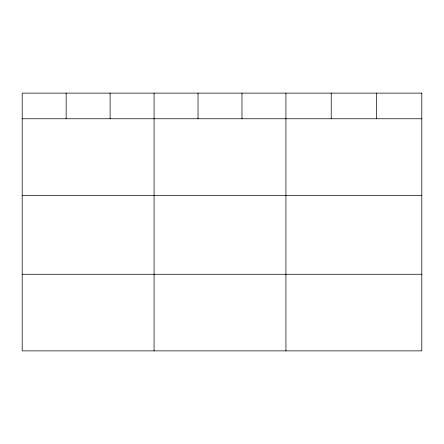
<?xml version="1.0" encoding="UTF-8"?>
<svg xmlns="http://www.w3.org/2000/svg" width="444" height="444" viewBox="0 0 444 444"><rect width="100%" height="100%" fill="white"/><g stroke="black" fill="none" stroke-linecap="round" stroke-linejoin="round"><path stroke-width="0.67" d="M22.2 118.759L421.8 118.759M22.2 195.354L421.8 195.354M22.2 274.275L421.8 274.275M376.512 93.123L376.512 118.759M331.224 93.123L331.224 118.759M285.936 93.123L285.936 350.877M241.98 93.123L241.98 118.759M198.024 93.123L198.024 118.759M154.068 93.123L154.068 350.877M110.112 93.123L110.112 118.759M66.156 93.123L66.156 118.759M421.8 93.123L22.2 93.123L22.2 350.877L421.8 350.877L421.8 93.123"/></g></svg>
